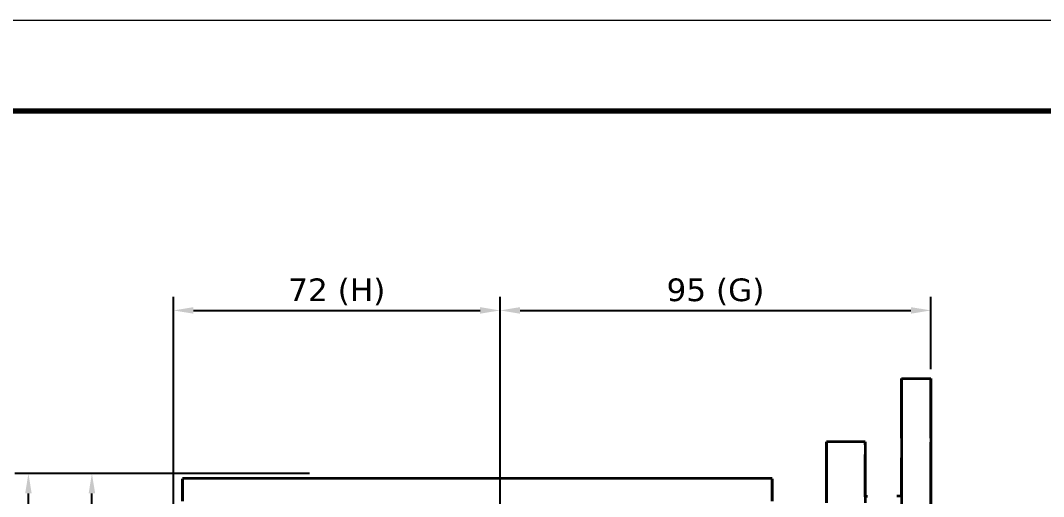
# Model space of a CAD drawing. Header units: millimetres. Extents: x 0 to 420, y 0 to 297.
# Drawn here: x 97.1 to 209.9, y 244.5 to 297 of the extents above; entities that cross this region are included whole.
import ezdxf

# ---------------------------------------------------------------- set-up
doc = ezdxf.new("R2010")
doc.units = ezdxf.units.MM
doc.header["$LTSCALE"] = 6
for name, color, linetype, lineweight in [('COTA', 7, 'Continuous', 18), ('MOLDURA', 7, 'Continuous', 70), ('VISIVEL', 7, 'Continuous', 35)]:
    doc.layers.add(name, color=color, linetype=linetype, lineweight=lineweight)
doc.styles.add('DESENHO', font='DejaVuSans.ttf')
doc.dimstyles.new('COTA', dxfattribs={"dimtxt": 2.5, "dimasz": 2.2, "dimexe": 1.5, "dimexo": 1, "dimgap": 0.8, "dimtad": 1, "dimdec": 0, "dimtxsty": 'DESENHO', "dimcen": 2.5, "dimazin": 3, "dimtfac": 1, "dimtmove": 0, "dimatfit": 3})

msp = doc.modelspace()

# ---------------------------------------------------------------- linework, layer by layer
at = {"layer": 'COTA'}
msp.add_lwpolyline([(0, 0), (420, 0), (420, 297), (0, 297)], close=True, dxfattribs=at)
at = {"layer": 'MOLDURA'}
msp.add_lwpolyline([(25, 10), (410, 10), (410, 287), (25, 287)], close=True, dxfattribs=at)
at = {"layer": 'VISIVEL'}
for p, q in [((194.25, 257.385), (194.25, 257.5)), ((194.25, 257.5), (197.5, 257.5)), ((194.25, 257.5), (194.25, 257.385)), ((194.25, 257.045), (194.25, 257.385)), ((194.25, 257.385), (194.25, 257.045)), ((197.5, 257.385), (197.5, 257.5)), ((197.5, 257.5), (197.5, 257.385)), ((197.5, 257.045), (197.5, 257.385)), ((197.5, 257.385), (197.5, 257.045)), ((194.25, 256.48), (194.25, 257.045)), ((194.25, 257.045), (194.25, 256.48)), ((194.25, 255.69), (194.25, 256.48)), ((194.25, 256.48), (194.25, 255.69)), ((197.5, 256.48), (197.5, 257.045)), ((197.5, 257.045), (197.5, 256.48)), ((197.5, 255.69), (197.5, 256.48)), ((197.5, 256.48), (197.5, 255.69)), ((194.25, 254.69), (194.25, 255.69)), ((194.25, 255.69), (194.25, 254.69)), ((197.5, 254.69), (197.5, 255.69)), ((197.5, 255.69), (197.5, 254.69)), ((194.25, 253.48), (194.25, 254.69)), ((194.25, 254.69), (194.25, 253.48)), ((194.25, 253.975), (194.25, 254.11)), ((194.25, 254.095), (194.25, 253.75)), ((194.25, 254.095), (194.25, 253.965)), ((194.25, 253.93), (194.25, 254.055)), ((194.25, 253.665), (194.25, 253.93)), ((194.25, 253.93), (194.25, 253.725)), ((194.25, 253.92), (194.25, 253.7)), ((194.25, 253.665), (194.25, 253.87)), ((194.25, 253.84), (194.25, 253.325)), ((197.5, 253.48), (197.5, 254.69)), ((197.5, 254.69), (197.5, 253.48)), ((197.5, 254.005), (197.5, 254.095)), ((197.5, 254.085), (197.5, 253.96)), ((197.5, 253.94), (197.5, 254.065)), ((197.5, 253.765), (197.5, 253.93)), ((197.5, 253.705), (197.5, 253.93)), ((197.5, 253.915), (197.5, 253.715)), ((197.5, 253.68), (197.5, 253.88)), ((197.5, 253.325), (197.5, 253.845)), ((194.25, 253.665), (194.25, 253.405)), ((194.25, 253.665), (194.25, 253.59)), ((194.25, 253.325), (194.25, 253.59)), ((194.25, 253.48), (194.25, 252.075)), ((194.25, 253.48), (194.25, 252.075)), ((194.25, 252.925), (194.25, 253.425)), ((194.25, 253.325), (194.25, 253.405)), ((194.25, 253.325), (194.25, 253.015)), ((194.25, 253.325), (194.25, 253.235)), ((194.25, 252.925), (194.25, 253.235)), ((194.25, 252.925), (194.25, 253.045)), ((194.25, 252.925), (194.25, 253.015)), ((194.25, 252.67), (194.25, 252.925)), ((194.25, 252.925), (194.25, 252.595)), ((194.25, 252.925), (194.25, 252.83)), ((194.25, 252.5), (194.25, 252.86)), ((194.25, 252.5), (194.25, 252.83)), ((197.5, 253.765), (197.5, 253.665)), ((197.5, 253.65), (197.5, 253.385)), ((197.5, 253.345), (197.5, 253.605)), ((197.5, 252.075), (197.5, 253.48)), ((197.5, 253.48), (197.5, 252.075)), ((197.5, 253.325), (197.5, 253.025)), ((197.5, 253.305), (197.5, 253)), ((197.5, 252.95), (197.5, 253.255)), ((197.5, 253.1), (197.5, 252.5)), ((197.5, 252.5), (197.5, 252.925)), ((197.5, 252.925), (197.5, 252.85)), ((197.5, 252.905), (197.5, 252.58)), ((197.5, 252.525), (197.5, 252.85)), ((194.25, 252.5), (194.25, 252.67)), ((194.25, 252.5), (194.25, 252.595)), ((194.25, 252.395), (194.25, 252.5)), ((194.25, 252.3), (194.25, 252.5)), ((194.25, 252.5), (194.25, 252.17)), ((194.25, 252.5), (194.25, 252.405)), ((194.25, 252.075), (194.25, 252.405)), ((194.25, 252.075), (194.25, 252.395)), ((194.25, 252.075), (194.25, 252.3)), ((194.25, 252.075), (194.25, 252.17)), ((194.25, 252.075), (194.25, 250.48)), ((194.25, 252.075), (194.25, 250.48)), ((194.25, 251.895), (194.25, 252.075)), ((194.25, 251.855), (194.25, 252.075)), ((194.25, 252.075), (194.25, 251.765)), ((194.25, 252.075), (194.25, 251.985)), ((194.25, 251.675), (194.25, 251.985)), ((194.25, 251.675), (194.25, 251.87)), ((194.25, 251.855), (194.25, 251.675)), ((194.25, 251.675), (194.25, 251.765)), ((194.25, 251.335), (194.25, 251.675)), ((194.25, 251.675), (194.25, 251.41)), ((194.25, 251.675), (194.25, 251.595)), ((194.25, 251.335), (194.25, 251.595)), ((197.5, 252.5), (197.5, 252.58)), ((197.5, 252.36), (197.5, 252.5)), ((197.5, 252.33), (197.5, 252.5)), ((197.5, 252.5), (197.5, 252.42)), ((197.5, 252.475), (197.5, 252.15)), ((197.5, 252.095), (197.5, 252.42)), ((197.5, 252.36), (197.5, 252.075)), ((197.5, 252.075), (197.5, 252.33)), ((197.5, 252.075), (197.5, 252.15)), ((197.5, 252.075), (197.5, 250.48)), ((197.5, 252.075), (197.5, 250.48)), ((197.5, 251.675), (197.5, 252.075)), ((197.5, 252.05), (197.5, 251.745)), ((197.5, 251.695), (197.5, 252)), ((197.5, 251.335), (197.5, 251.675)), ((197.5, 251.335), (197.5, 251.675)), ((197.5, 251.655), (197.5, 251.395)), ((197.5, 251.35), (197.5, 251.615)), ((190.25, 250.5), (186, 250.5)), ((186, 250.41), (186, 250.5)), ((186, 250.5), (186, 250.41)), ((190.25, 250.41), (190.25, 250.5)), ((190.25, 250.5), (190.25, 250.41)), ((194.25, 251.335), (194.25, 251.41)), ((194.25, 251.335), (194.25, 251.07)), ((194.25, 251.07), (194.25, 251.335)), ((194.25, 251.335), (194.25, 251.13)), ((194.25, 251.07), (194.25, 251.275)), ((194.25, 251.07), (194.25, 250.945)), ((194.25, 251.04), (194.25, 250.905)), ((194.25, 251.035), (194.25, 250.905)), ((194.25, 250.905), (194.25, 251.035)), ((194.25, 250.48), (194.25, 248.715)), ((194.25, 250.48), (194.25, 248.715)), ((197.5, 251.24), (197.5, 251.33)), ((197.5, 251.32), (197.5, 251.12)), ((197.5, 251.31), (197.5, 251.07)), ((197.5, 251.085), (197.5, 251.285)), ((197.5, 251.24), (197.5, 251.105)), ((197.5, 250.905), (197.5, 251.165)), ((197.5, 251.07), (197.5, 250.795)), ((197.5, 251.06), (197.5, 250.935)), ((197.5, 250.915), (197.5, 251.04)), ((197.5, 248.715), (197.5, 250.48)), ((197.5, 250.48), (197.5, 248.715)), ((186, 250.15), (186, 250.41)), ((186, 250.41), (186, 250.15)), ((186, 249.715), (186, 250.15)), ((186, 250.15), (186, 249.715)), ((186, 249.115), (186, 249.715)), ((186, 249.715), (186, 249.115)), ((190.25, 250.15), (190.25, 250.41)), ((190.25, 250.41), (190.25, 250.15)), ((190.25, 250.15), (190.25, 249.715)), ((190.25, 250.15), (190.25, 249.715)), ((190.25, 249.715), (190.25, 249.115)), ((190.25, 249.715), (190.25, 249.115)), ((186, 248.345), (186, 249.115)), ((186, 249.115), (186, 248.345)), ((186, 247.42), (186, 248.345)), ((186, 248.345), (186, 247.42)), ((190.25, 249.115), (190.25, 248.345)), ((190.25, 248.345), (190.25, 249.115)), ((190.25, 247.42), (190.25, 248.345)), ((190.25, 248.345), (190.25, 247.42)), ((194.25, 246.785), (194.25, 248.715)), ((194.25, 248.715), (194.25, 246.785)), ((197.5, 246.785), (197.5, 248.715)), ((197.5, 248.715), (197.5, 246.785)), ((186, 246.34), (186, 247.42)), ((186, 247.42), (186, 246.34)), ((190.25, 246.34), (190.25, 247.42)), ((190.25, 247.42), (190.25, 246.34)), ((197.5, 247.425), (197.5, 247.325)), ((197.5, 247.425), (197.5, 247.295)), ((197.5, 247.195), (197.5, 247.39)), ((197.5, 247.39), (197.5, 247.195)), ((197.5, 247.195), (197.5, 247.325)), ((197.5, 247.195), (197.5, 247.295)), ((197.5, 246.87), (197.5, 247.195)), ((197.5, 247.195), (197.5, 246.985)), ((197.5, 247.195), (197.5, 247.03)), ((197.5, 247.145), (197.5, 246.82)), ((115, 246.5), (180, 246.5)), ((115, 246.21), (115, 246.43)), ((115, 246.43), (115, 246.21)), ((115, 245.855), (115, 246.21)), ((115, 246.21), (115, 245.855)), ((180, 246.21), (180, 246.43)), ((180, 246.43), (180, 246.21)), ((180, 246.21), (180, 245.855)), ((180, 245.855), (180, 246.21)), ((186, 245.12), (186, 246.34)), ((186, 246.34), (186, 245.12)), ((190.25, 245.12), (190.25, 246.34)), ((190.25, 246.34), (190.25, 245.12)), ((194.25, 244.705), (194.25, 246.785)), ((194.25, 246.785), (194.25, 244.705)), ((197.5, 246.82), (197.5, 247.03)), ((197.5, 246.82), (197.5, 246.985)), ((197.5, 246.82), (197.5, 246.495)), ((197.5, 246.365), (197.5, 246.82)), ((197.5, 246.82), (197.5, 246.525)), ((197.5, 246.82), (197.5, 246.585)), ((197.5, 246.82), (197.5, 246.365)), ((197.5, 244.705), (197.5, 246.785)), ((197.5, 246.785), (197.5, 244.705)), ((197.5, 246.295), (197.5, 246.585)), ((197.5, 246.295), (197.5, 246.525)), ((197.5, 246.295), (197.5, 245.85)), ((197.5, 245.72), (197.5, 246.295)), ((197.5, 245.925), (197.5, 246.295)), ((197.5, 246.295), (197.5, 245.995)), ((197.5, 246.2), (197.5, 246.295)), ((197.5, 246.2), (197.5, 245.625)), ((197.5, 245.625), (197.5, 245.995)), ((197.5, 245.625), (197.5, 245.925)), ((115, 245.355), (115, 245.855)), ((115, 245.855), (115, 245.355)), ((115, 244.72), (115, 245.355)), ((115, 245.355), (115, 244.72)), ((180, 245.355), (180, 245.855)), ((180, 245.855), (180, 245.355)), ((180, 245.355), (180, 244.72)), ((180, 244.72), (180, 245.355)), ((186, 243.765), (186, 245.12)), ((186, 245.12), (186, 243.765)), ((186, 245.12), (186, 244.02)), ((190.25, 244.485), (190.25, 245.12)), ((190.25, 245.12), (190.25, 243.765)), ((197.5, 245.625), (197.5, 245.735)), ((197.5, 245.625), (197.5, 245.72)), ((197.5, 244.935), (197.5, 245.625)), ((197.5, 245.625), (197.5, 245.515)), ((197.5, 245.625), (197.5, 245.18)), ((197.5, 245.625), (197.5, 245.27)), ((197.5, 244.82), (197.5, 245.615)), ((197.5, 245.515), (197.5, 244.82)), ((197.5, 244.82), (197.5, 245.27)), ((197.5, 244.82), (197.5, 245.18)), ((197.5, 244.82), (197.5, 244.95)), ((197.5, 244.82), (197.5, 244.935)), ((197.5, 244.015), (197.5, 244.82)), ((197.5, 244.69), (197.5, 244.82)), ((197.5, 244.82), (197.5, 244.3)), ((197.5, 244.82), (197.5, 244.405)), ((115, 243.955), (115, 244.72)), ((115, 244.72), (115, 243.955)), ((180, 243.955), (180, 244.72)), ((180, 244.72), (180, 243.955)), ((190.25, 244.435), (190.25, 244.565)), ((190.25, 244.5), (190.5, 244.5)), ((194.25, 244.5), (193.75, 244.5)), ((194.25, 244.525), (194.25, 244.705)), ((194.25, 244.705), (194.25, 242.5)), ((197.5, 242.5), (197.5, 244.705)), ((197.5, 244.705), (197.5, 242.5)), ((197.5, 244.69), (197.5, 243.885))]:
    msp.add_line(p, q, dxfattribs=at)

# ---------------------------------------------------------------- dimensions: what is measured, and where the dimension line sits
at = {"layer": 'COTA'}
for base, p1, p2, text in [((114, 265), (114, 216), (150, 196), '72 (H)'), ((150, 265), (150, 196), (197.5, 257.5), '95 (G)')]:
    msp.add_linear_dim(base=base, p1=p1, p2=p2, text=text, dimstyle='COTA', override={"dimlfac": 2}, dxfattribs=at).render()
for base, p1, text in [((98, 160), (114, 160), '174 (E)'), ((105, 196), (150, 196), '102 (R)')]:
    msp.add_linear_dim(base=base, p1=p1, p2=(130, 247), angle=90, text=text, dimstyle='COTA', override={"dimlfac": 2}, dxfattribs=at).render()

doc.saveas('drawing.dxf')
